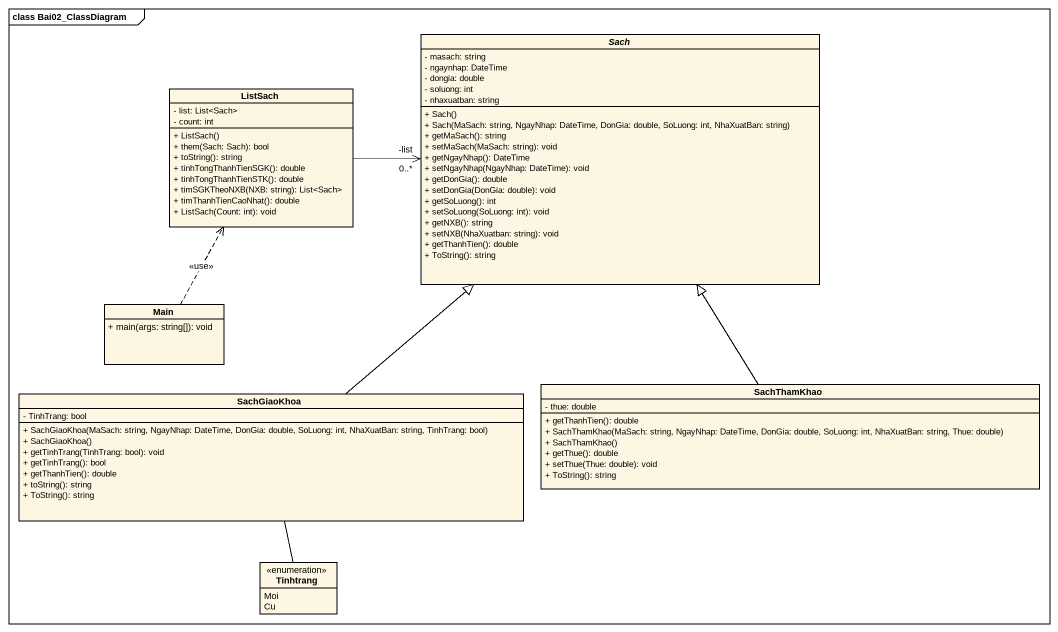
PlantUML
@startuml
mainframe class Bai02_ClassDiagram
hide circle
hide empty members
skinparam classAttributeIconSize 0
abstract class Sach {
  - masach: string
  - ngaynhap: DateTime
  - dongia: double
  - soluong: int
  - nhaxuatban: string
  + Sach()
  + Sach(MaSach: string, NgayNhap: DateTime, DonGia: double, SoLuong: int, NhaXuatBan: string)
  + getMaSach(): string
  + setMaSach(MaSach: string): void
  + getNgayNhap(): DateTime
  + setNgayNhap(NgayNhap: DateTime): void
  + getDonGia(): double
  + setDonGia(DonGia: double): void
  + getSoLuong(): int
  + setSoLuong(SoLuong: int): void
  + getNXB(): string
  + setNXB(NhaXuatban: string): void
  + getThanhTien(): double
  + ToString(): string
}
class ListSach {
  - list: List<Sach>
  - count: int
  + ListSach()
  + them(Sach: Sach): bool
  + toString(): string
  + tinhTongThanhTienSGK(): double
  + tinhTongThanhTienSTK(): double
  + timSGKTheoNXB(NXB: string): List<Sach>
  + timThanhTienCaoNhat(): double
  + ListSach(Count: int): void
}
class Main {
  + main(args: string[]): void
}
class SachGiaoKhoa {
  - TinhTrang: bool
  + SachGiaoKhoa(MaSach: string, NgayNhap: DateTime, DonGia: double, SoLuong: int, NhaXuatBan: string, TinhTrang: bool)
  + SachGiaoKhoa()
  + getTinhTrang(TinhTrang: bool): void
  + getTinhTrang(): bool
  + getThanhTien(): double
  + toString(): string
  + ToString(): string
}
class SachThamKhao {
  - thue: double
  + getThanhTien(): double
  + SachThamKhao(MaSach: string, NgayNhap: DateTime, DonGia: double, SoLuong: int, NhaXuatBan: string, Thue: double)
  + SachThamKhao()
  + getThue(): double
  + setThue(Thue: double): void
  + ToString(): string
}
enum Tinhtrang {
  Moi
  Cu
}
ListSach -right-> "-list\n0..*" Sach
Main .up.> ListSach : <<use>>
SachGiaoKhoa -up-|> Sach
SachThamKhao -up-|> Sach
Tinhtrang -up- SachGiaoKhoa
@enduml
